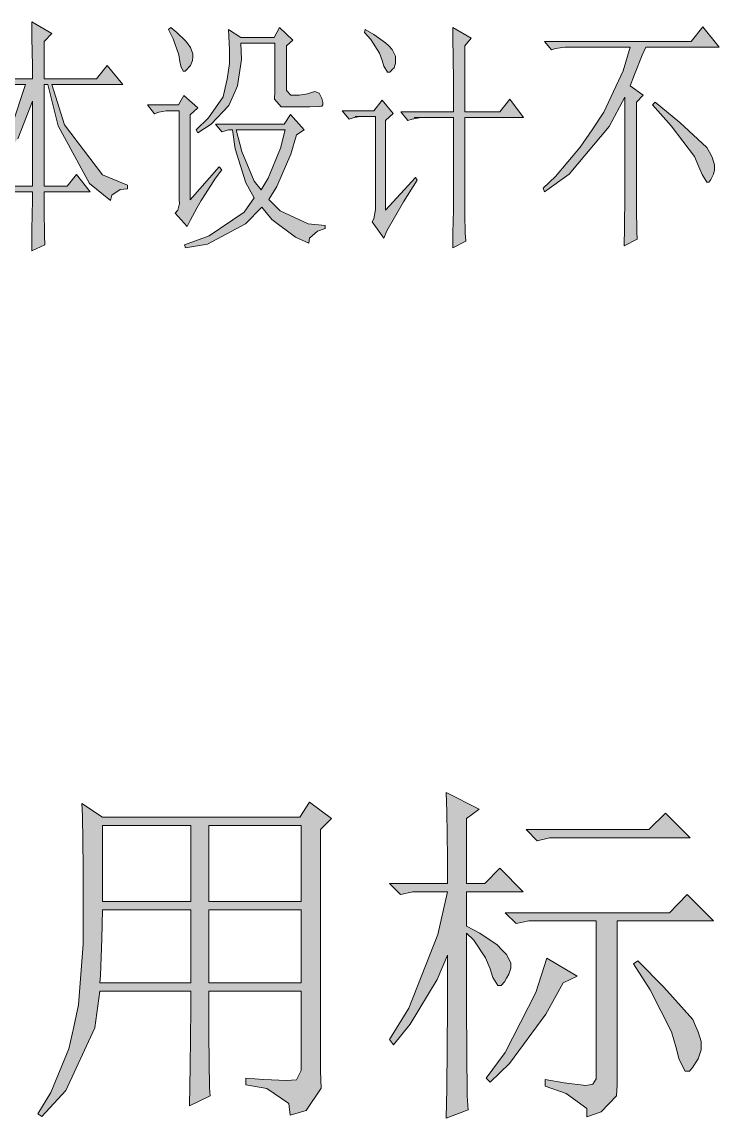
# Model space of a CAD drawing. Header units: millimetres. Extents: x 0 to 586, y 0 to 414.
# Drawn here: x 441.29 to 452.42, y 130.04 to 147.55 of the extents above; entities that cross this region are included whole.
import ezdxf

# ---------------------------------------------------------------- set-up
doc = ezdxf.new("R2010")
doc.units = ezdxf.units.MM

msp = doc.modelspace()

# ---------------------------------------------------------------- hatches: boundary and pattern name
h = msp.add_hatch(color=0)
h.dxf.hatch_style = 2
h.paths.add_polyline_path([(441.6425, 144.829389), (441.6425, 144.554222), (441.646028, 144.127361), (441.653083, 143.982722), (441.444944, 143.891), (441.448472, 144.229667), (441.455528, 144.698861), (441.455528, 144.829389), (440.936944, 144.829389), (440.827583, 144.801167), (440.728806, 144.924639), (441.455528, 144.924639), (441.455528, 146.279306), (441.222694, 145.679583), (440.548889, 144.794111), (440.111444, 144.508361), (440.100861, 144.568333), (440.506556, 144.917583), (441.130972, 145.901833), (441.346167, 146.543889), (440.615917, 146.543889), (440.538306, 146.543889), (440.390139, 146.519194), (440.319583, 146.498028), (440.210222, 146.635611), (441.455528, 146.635611), (441.455528, 146.84375), (441.448472, 147.298833), (441.444944, 147.545778), (441.765972, 147.358806), (441.6425, 147.235333), (441.6425, 146.635611), (442.478583, 146.635611), (442.651444, 146.850806), (442.898389, 146.543889), (441.765972, 146.543889), (441.967056, 145.901833), (442.573833, 145.101028), (442.972472, 144.93875), (442.972472, 144.878778), (442.856056, 144.868194), (442.722, 144.776472), (442.700833, 144.691806), (442.369222, 144.963444), (441.868278, 145.887722), (441.702472, 146.543889), (441.6425, 146.543889), (441.6425, 144.924639), (442.012917, 144.924639), (442.161083, 145.108083), (442.379806, 144.829389)])
h = msp.add_hatch(color=0)
h.dxf.hatch_style = 2
h.paths.add_polyline_path([(443.628639, 147.422306), (443.663917, 147.454056), (443.762694, 147.376444), (443.900278, 147.245917), (443.942611, 147.193), (443.981417, 147.136556), (444.020222, 147.03425), (444.016694, 146.984861), (444.013167, 146.931944), (443.981417, 146.850806), (443.953194, 146.822583), (443.924972, 146.790833), (443.893222, 146.759083), (443.861472, 146.759083), (443.826194, 146.836694), (443.812083, 146.914306), (443.794444, 147.020139), (443.702722, 147.277667)])
h = msp.add_hatch(color=0)
h.dxf.hatch_style = 2
h.paths.add_polyline_path([(445.516, 146.529778), (445.516, 146.452167), (445.583028, 146.374556), (445.650056, 146.374556), (445.717083, 146.374556), (445.847611, 146.395722), (445.911111, 146.420417), (445.964028, 146.434528), (446.038111, 146.409833), (446.059278, 146.3675), (446.076917, 146.325167), (446.094556, 146.258139), (446.094556, 146.236972), (446.094556, 146.219333), (446.080444, 146.201694), (446.062806, 146.198167), (446.048694, 146.194639), (445.886417, 146.187583), (445.73825, 146.187583), (445.540694, 146.187583), (445.427806, 146.187583), (445.321972, 146.311056), (445.329028, 146.434528), (445.329028, 147.207111), (444.78575, 147.207111), (444.792806, 146.946056), (444.732833, 146.52625), (444.662278, 146.3675), (444.59525, 146.20875), (444.313028, 145.912417), (444.097833, 145.774833), (444.073139, 145.820694), (444.267167, 146.011194), (444.5, 146.349861), (444.535278, 146.490972), (444.567028, 146.632083), (444.602306, 146.882556), (444.602306, 146.991917), (444.602306, 147.101278), (444.59525, 147.316472), (444.588194, 147.422306), (444.78575, 147.298833), (445.318444, 147.298833), (445.403111, 147.454056), (445.614778, 147.252972), (445.516, 147.16125)])
h = msp.add_hatch(color=0)
h.dxf.hatch_style = 2
h.paths.add_polyline_path([(446.761306, 147.376444), (446.771889, 147.422306), (446.909472, 147.344694), (447.096444, 147.214167), (447.149361, 147.16125), (447.202278, 147.104806), (447.255194, 146.998972), (447.255194, 146.946056), (447.255194, 146.889611), (447.234028, 146.812), (447.209333, 146.790833), (447.188167, 146.766139), (447.163472, 146.744972), (447.124667, 146.744972), (447.068222, 146.836694), (447.043528, 146.928417), (447.001194, 147.044833), (446.860083, 147.267083)])
h = msp.add_hatch(color=0)
h.dxf.hatch_style = 2
h.paths.add_polyline_path([(448.179472, 146.109972), (448.179472, 146.628556), (448.172417, 147.298833), (448.168889, 147.454056), (448.461694, 147.284722), (448.362917, 147.16125), (448.362917, 146.109972), (448.920306, 146.109972), (449.079056, 146.311056), (449.301306, 146.01825), (448.362917, 146.01825), (448.362917, 144.614194), (448.362917, 144.4625), (448.369972, 144.17675), (448.377028, 144.046222), (448.168889, 143.936861), (448.172417, 144.17675), (448.179472, 144.536583), (448.179472, 144.660056), (448.179472, 146.01825), (447.551528, 146.01825), (447.734972, 146.01825), (447.660889, 146.01825), (447.519778, 145.993556), (447.45275, 145.972389), (447.339861, 146.109972)])
h = msp.add_hatch(color=0)
h.dxf.hatch_style = 2
h.paths.add_polyline_path([(451.104, 146.265194), (451.104, 144.783528), (451.104, 144.554222), (451.111056, 144.197917), (451.114583, 144.074444), (450.906444, 143.968611), (450.9135, 144.261417), (450.917028, 144.769417), (450.917028, 144.984611), (450.917028, 146.342806), (450.670083, 145.873611), (450.031556, 145.115139), (449.636444, 144.829389), (449.61175, 144.892889), (449.812833, 145.076333), (450.204417, 145.545528), (450.394917, 145.824222), (450.581889, 146.106444), (450.888806, 146.766139), (451.005222, 147.143611), (450.042139, 147.143611), (449.961, 147.143611), (449.812833, 147.122444), (449.745806, 147.09775), (449.636444, 147.235333), (451.978889, 147.235333), (452.162333, 147.468167), (452.423389, 147.143611), (451.252167, 147.143611), (451.195722, 147.013083), (451.07225, 146.706167), (451.005222, 146.52625), (451.213361, 146.374556)])
h = msp.add_hatch(color=0)
h.dxf.hatch_style = 2
h.paths.add_polyline_path([(443.974361, 144.705917), (444.440028, 145.231556), (444.478833, 145.185694), (444.380056, 145.048111), (444.217778, 144.801167), (444.15075, 144.691806), (444.08725, 144.582444), (443.974361, 144.374306), (443.924972, 144.275528), (443.738, 144.490722), (443.776806, 144.536583), (443.805028, 144.645944), (443.8015, 144.705917), (443.8015, 146.124083), (443.639222, 146.124083), (443.589833, 146.124083), (443.473417, 146.102917), (443.406389, 146.078222), (443.2935, 146.219333), (443.787389, 146.219333), (443.875583, 146.371028), (444.097833, 146.173472), (443.974361, 146.064111)])
h = msp.add_hatch(color=0)
h.dxf.hatch_style = 2
h.paths.add_polyline_path([(447.092917, 144.540111), (447.576222, 145.062222), (447.600917, 145.016361), (447.382194, 144.670639), (447.117611, 144.2085), (447.068222, 144.092083), (446.884778, 144.353139), (446.909472, 144.399), (446.934167, 144.547167), (446.934167, 144.645944), (446.934167, 146.035889), (446.613139, 146.035889), (446.7225, 146.035889), (446.687222, 146.035889), (446.581389, 146.011194), (446.514361, 145.990028), (446.401472, 146.127611), (446.909472, 146.127611), (447.043528, 146.296944), (447.216389, 146.08175), (447.092917, 145.972389)])
h = msp.add_hatch(color=0)
h.dxf.hatch_style = 2
h.paths.add_polyline_path([(451.361528, 146.219333), (451.400333, 146.265194), (451.795444, 145.940639), (452.229361, 145.542), (452.268167, 145.464389), (452.3105, 145.386778), (452.349306, 145.263306), (452.349306, 145.217444), (452.349306, 145.185694), (452.331667, 145.111611), (452.3105, 145.069278), (452.292861, 145.026944), (452.261111, 144.984611), (452.250528, 144.984611), (452.225833, 144.984611), (452.15175, 145.108083), (452.102361, 145.231556), (452.028278, 145.393833), (451.657861, 145.887722)])
h = msp.add_hatch(color=0)
h.paths.add_polyline_path([(444.380056, 145.912417), (445.477194, 145.912417), (445.575972, 146.067639), (445.798222, 145.820694), (445.67475, 145.743083), (445.583028, 145.432639), (445.360778, 144.917583), (445.23025, 144.709444), (445.410167, 144.529528), (445.861722, 144.321389), (446.133361, 144.293167), (446.133361, 144.243778), (446.009889, 144.204972), (445.879361, 144.092083), (445.872306, 144.014472), (445.657111, 144.106194), (445.279639, 144.391944), (445.120889, 144.585972), (444.859833, 144.321389), (444.249528, 143.996833), (443.900278, 143.936861), (443.886167, 143.982722), (444.281278, 144.130889), (444.835139, 144.508361), (444.997417, 144.737667), (444.866889, 144.977556), (444.694028, 145.517306), (444.651694, 145.820694), (444.588194, 145.820694), (444.478833, 145.788944)])
h.paths.add_polyline_path([(444.711667, 145.820694), (444.799861, 145.4785), (444.997417, 145.00225), (445.106778, 144.864667), (445.223194, 145.048111), (445.417222, 145.527889), (445.491306, 145.820694)])
h = msp.add_hatch(color=0)
h.dxf.hatch_style = 2
h.paths.add_polyline_path([(448.391139, 132.990167), (448.391139, 131.801306), (448.401722, 130.390194), (448.415833, 130.167944), (448.063056, 130.037417), (448.073639, 130.510139), (448.084222, 131.811889), (448.084222, 132.637389), (447.918417, 132.252861), (447.488028, 131.536722), (447.223444, 131.205111), (447.159944, 131.293306), (447.466861, 131.790722), (447.929, 132.969), (448.084222, 133.653389), (447.533889, 133.653389), (447.336333, 133.607528), (447.159944, 133.783917), (448.084222, 133.783917), (448.084222, 134.203722), (448.073639, 134.930444), (448.063056, 135.237361), (448.592222, 134.972778), (448.391139, 134.821083), (448.391139, 133.783917), (448.680417, 133.783917), (448.920306, 134.027333), (449.29425, 133.653389), (448.391139, 133.653389), (448.391139, 133.103056), (448.602806, 132.990167), (448.8815, 132.803194), (448.955583, 132.725583), (449.026139, 132.6515), (449.096694, 132.517444), (449.096694, 132.461), (449.096694, 132.42925), (449.064944, 132.334), (449.029667, 132.274028), (448.997917, 132.214056), (448.941472, 132.154083), (448.920306, 132.154083), (448.888556, 132.154083), (448.810944, 132.284611), (448.765083, 132.418667), (448.691, 132.595056), (448.504028, 132.880806)])
h = msp.add_hatch(color=0)
h.paths.add_polyline_path([(444.866889, 130.675944), (445.152639, 130.654778), (445.516, 130.637139), (445.593611, 130.644194), (445.671222, 130.647722), (445.748833, 130.799417), (445.748833, 130.940528), (445.748833, 132.062361), (444.274222, 132.062361), (444.274222, 131.360333), (444.284806, 130.520722), (444.295389, 130.390194), (443.963778, 130.234972), (443.974361, 130.862917), (443.984944, 131.776611), (443.984944, 132.062361), (442.5315, 132.062361), (442.453889, 131.480278), (441.99175, 130.478389), (441.607222, 130.062111), (441.540194, 130.104444), (441.751861, 130.446639), (442.037611, 131.141611), (442.115222, 131.494389), (442.192833, 131.843639), (442.266917, 132.813778), (442.266917, 133.431139), (442.266917, 134.0485), (442.256333, 134.863417), (442.24575, 135.060972), (442.577361, 134.84225), (445.727667, 134.84225), (445.879361, 135.085667), (446.232139, 134.821083), (446.05575, 134.644694), (446.05575, 130.788833), (446.069861, 130.513667), (445.826444, 130.160889), (445.572444, 130.083278), (445.551278, 130.27025), (445.1985, 130.510139), (444.866889, 130.566583)])
h.paths.add_polyline_path([(444.274222, 134.711722), (444.274222, 133.498167), (445.748833, 133.498167), (445.748833, 134.711722)])
h.paths.add_polyline_path([(444.274222, 133.364111), (444.274222, 132.196417), (445.748833, 132.196417), (445.748833, 133.364111)])
h.paths.add_polyline_path([(442.577361, 134.711722), (442.577361, 133.498167), (443.984944, 133.498167), (443.984944, 134.711722)])
h.paths.add_polyline_path([(442.577361, 133.364111), (442.566778, 132.901972), (442.542083, 132.316361), (442.5315, 132.196417), (443.984944, 132.196417), (443.984944, 133.364111)])
h = msp.add_hatch(color=0)
h.dxf.hatch_style = 2
h.paths.add_polyline_path([(449.340111, 134.644694), (451.301556, 134.644694), (451.566139, 134.909278), (451.96125, 134.514167), (449.714056, 134.514167), (449.5165, 134.468306)])
h = msp.add_hatch(color=0)
h.dxf.hatch_style = 2
h.paths.add_polyline_path([(449.647028, 130.654778), (449.946889, 130.598333), (450.296139, 130.556), (450.352583, 130.566583), (450.409028, 130.577167), (450.461944, 130.665361), (450.461944, 130.742972), (450.461944, 133.187722), (449.382444, 133.187722), (449.184889, 133.145389), (449.0085, 133.31825), (451.629639, 133.31825), (451.915389, 133.607528), (452.335194, 133.187722), (450.793556, 133.187722), (450.793556, 130.566583), (450.782972, 130.390194), (450.539556, 130.136194), (450.31025, 130.058583), (450.31025, 130.192639), (449.978639, 130.432528), (449.647028, 130.545417)])
h = msp.add_hatch(color=0)
h.dxf.hatch_style = 2
h.paths.add_polyline_path([(449.671722, 132.591528), (450.155028, 132.305778), (449.932778, 132.196417), (449.657611, 131.699), (449.075528, 130.908778), (448.765083, 130.608917), (448.701583, 130.675944), (449.0085, 131.085167), (449.495333, 132.041194)])
h = msp.add_hatch(color=0)
h.dxf.hatch_style = 2
h.paths.add_polyline_path([(451.125167, 132.549194), (451.541444, 132.129389), (452.003583, 131.610806), (452.049444, 131.512028), (452.091778, 131.41325), (452.137639, 131.258028), (452.137639, 131.205111), (452.137639, 131.1275), (452.091778, 130.982861), (452.049444, 130.919361), (452.003583, 130.852333), (451.950667, 130.785306), (451.940083, 130.785306), (451.883639, 130.785306), (451.784861, 130.972278), (451.739, 131.15925), (451.664917, 131.41325), (451.322722, 132.087056), (451.058139, 132.503333)])

# ---------------------------------------------------------------- linework, layer by layer
at = {"color": 0, "lineweight": 0}
for points in [[(440.210222, 146.635611), (441.455528, 146.635611), (441.455528, 146.84375), (441.448472, 147.298833), (441.444944, 147.545778), (441.765972, 147.358806), (441.6425, 147.235333), (441.6425, 146.635611), (442.478583, 146.635611), (442.651444, 146.850806), (442.898389, 146.543889), (441.765972, 146.543889), (441.967056, 145.901833), (442.573833, 145.101028), (442.972472, 144.93875), (442.972472, 144.878778), (442.856056, 144.868194), (442.722, 144.776472), (442.700833, 144.691806), (442.369222, 144.963444), (441.868278, 145.887722), (441.702472, 146.543889), (441.6425, 146.543889), (441.6425, 144.924639), (442.012917, 144.924639), (442.161083, 145.108083), (442.379806, 144.829389), (441.6425, 144.829389), (441.6425, 144.554222), (441.646028, 144.127361), (441.653083, 143.982722), (441.444944, 143.891), (441.448472, 144.229667), (441.455528, 144.698861), (441.455528, 144.829389), (440.936944, 144.829389)], [(441.130972, 145.901833), (441.346167, 146.543889), (440.615917, 146.543889)], [(440.728806, 144.924639), (441.455528, 144.924639), (441.455528, 146.279306), (441.222694, 145.679583)]]:
    msp.add_lwpolyline(points, dxfattribs=at)
for points in [[(443.628639, 147.422306), (443.663917, 147.454056), (443.762694, 147.376444), (443.900278, 147.245917), (443.942611, 147.193), (443.981417, 147.136556), (444.020222, 147.03425), (444.016694, 146.984861), (444.013167, 146.931944), (443.981417, 146.850806), (443.953194, 146.822583), (443.924972, 146.790833), (443.893222, 146.759083), (443.861472, 146.759083), (443.826194, 146.836694), (443.812083, 146.914306), (443.794444, 147.020139), (443.702722, 147.277667)], [(445.516, 146.529778), (445.516, 146.452167), (445.583028, 146.374556), (445.650056, 146.374556), (445.717083, 146.374556), (445.847611, 146.395722), (445.911111, 146.420417), (445.964028, 146.434528), (446.038111, 146.409833), (446.059278, 146.3675), (446.076917, 146.325167), (446.094556, 146.258139), (446.094556, 146.236972), (446.094556, 146.219333), (446.080444, 146.201694), (446.062806, 146.198167), (446.048694, 146.194639), (445.886417, 146.187583), (445.73825, 146.187583), (445.540694, 146.187583), (445.427806, 146.187583), (445.321972, 146.311056), (445.329028, 146.434528), (445.329028, 147.207111), (444.78575, 147.207111), (444.792806, 146.946056), (444.732833, 146.52625), (444.662278, 146.3675), (444.59525, 146.20875), (444.313028, 145.912417), (444.097833, 145.774833), (444.073139, 145.820694), (444.267167, 146.011194), (444.5, 146.349861), (444.535278, 146.490972), (444.567028, 146.632083), (444.602306, 146.882556), (444.602306, 146.991917), (444.602306, 147.101278), (444.59525, 147.316472), (444.588194, 147.422306), (444.78575, 147.298833), (445.318444, 147.298833), (445.403111, 147.454056), (445.614778, 147.252972), (445.516, 147.16125)], [(446.761306, 147.376444), (446.771889, 147.422306), (446.909472, 147.344694), (447.096444, 147.214167), (447.149361, 147.16125), (447.202278, 147.104806), (447.255194, 146.998972), (447.255194, 146.946056), (447.255194, 146.889611), (447.234028, 146.812), (447.209333, 146.790833), (447.188167, 146.766139), (447.163472, 146.744972), (447.124667, 146.744972), (447.068222, 146.836694), (447.043528, 146.928417), (447.001194, 147.044833), (446.860083, 147.267083)], [(448.179472, 146.109972), (448.179472, 146.628556), (448.172417, 147.298833), (448.168889, 147.454056), (448.461694, 147.284722), (448.362917, 147.16125), (448.362917, 146.109972), (448.920306, 146.109972), (449.079056, 146.311056), (449.301306, 146.01825), (448.362917, 146.01825), (448.362917, 144.614194), (448.362917, 144.4625), (448.369972, 144.17675), (448.377028, 144.046222), (448.168889, 143.936861), (448.172417, 144.17675), (448.179472, 144.536583), (448.179472, 144.660056), (448.179472, 146.01825), (447.551528, 146.01825), (447.734972, 146.01825), (447.660889, 146.01825), (447.519778, 145.993556), (447.45275, 145.972389), (447.339861, 146.109972)], [(451.104, 146.265194), (451.104, 144.783528), (451.104, 144.554222), (451.111056, 144.197917), (451.114583, 144.074444), (450.906444, 143.968611), (450.9135, 144.261417), (450.917028, 144.769417), (450.917028, 144.984611), (450.917028, 146.342806), (450.670083, 145.873611), (450.031556, 145.115139), (449.636444, 144.829389), (449.61175, 144.892889), (449.812833, 145.076333), (450.204417, 145.545528), (450.394917, 145.824222), (450.581889, 146.106444), (450.888806, 146.766139), (451.005222, 147.143611), (450.042139, 147.143611), (449.961, 147.143611), (449.812833, 147.122444), (449.745806, 147.09775), (449.636444, 147.235333), (451.978889, 147.235333), (452.162333, 147.468167), (452.423389, 147.143611), (451.252167, 147.143611), (451.195722, 147.013083), (451.07225, 146.706167), (451.005222, 146.52625), (451.213361, 146.374556)], [(443.974361, 144.705917), (444.440028, 145.231556), (444.478833, 145.185694), (444.380056, 145.048111), (444.217778, 144.801167), (444.15075, 144.691806), (444.08725, 144.582444), (443.974361, 144.374306), (443.924972, 144.275528), (443.738, 144.490722), (443.776806, 144.536583), (443.805028, 144.645944), (443.8015, 144.705917), (443.8015, 146.124083), (443.639222, 146.124083), (443.589833, 146.124083), (443.473417, 146.102917), (443.406389, 146.078222), (443.2935, 146.219333), (443.787389, 146.219333), (443.875583, 146.371028), (444.097833, 146.173472), (443.974361, 146.064111)], [(447.092917, 144.540111), (447.576222, 145.062222), (447.600917, 145.016361), (447.382194, 144.670639), (447.117611, 144.2085), (447.068222, 144.092083), (446.884778, 144.353139), (446.909472, 144.399), (446.934167, 144.547167), (446.934167, 144.645944), (446.934167, 146.035889), (446.613139, 146.035889), (446.7225, 146.035889), (446.687222, 146.035889), (446.581389, 146.011194), (446.514361, 145.990028), (446.401472, 146.127611), (446.909472, 146.127611), (447.043528, 146.296944), (447.216389, 146.08175), (447.092917, 145.972389)], [(451.361528, 146.219333), (451.400333, 146.265194), (451.795444, 145.940639), (452.229361, 145.542), (452.268167, 145.464389), (452.3105, 145.386778), (452.349306, 145.263306), (452.349306, 145.217444), (452.349306, 145.185694), (452.331667, 145.111611), (452.3105, 145.069278), (452.292861, 145.026944), (452.261111, 144.984611), (452.250528, 144.984611), (452.225833, 144.984611), (452.15175, 145.108083), (452.102361, 145.231556), (452.028278, 145.393833), (451.657861, 145.887722)], [(444.380056, 145.912417), (445.477194, 145.912417), (445.575972, 146.067639), (445.798222, 145.820694), (445.67475, 145.743083), (445.583028, 145.432639), (445.360778, 144.917583), (445.23025, 144.709444), (445.410167, 144.529528), (445.861722, 144.321389), (446.133361, 144.293167), (446.133361, 144.243778), (446.009889, 144.204972), (445.879361, 144.092083), (445.872306, 144.014472), (445.657111, 144.106194), (445.279639, 144.391944), (445.120889, 144.585972), (444.859833, 144.321389), (444.249528, 143.996833), (443.900278, 143.936861), (443.886167, 143.982722), (444.281278, 144.130889), (444.835139, 144.508361), (444.997417, 144.737667), (444.866889, 144.977556), (444.694028, 145.517306), (444.651694, 145.820694), (444.588194, 145.820694), (444.478833, 145.788944)], [(444.711667, 145.820694), (444.799861, 145.4785), (444.997417, 145.00225), (445.106778, 144.864667), (445.223194, 145.048111), (445.417222, 145.527889), (445.491306, 145.820694)], [(448.391139, 132.990167), (448.391139, 131.801306), (448.401722, 130.390194), (448.415833, 130.167944), (448.063056, 130.037417), (448.073639, 130.510139), (448.084222, 131.811889), (448.084222, 132.637389), (447.918417, 132.252861), (447.488028, 131.536722), (447.223444, 131.205111), (447.159944, 131.293306), (447.466861, 131.790722), (447.929, 132.969), (448.084222, 133.653389), (447.533889, 133.653389), (447.336333, 133.607528), (447.159944, 133.783917), (448.084222, 133.783917), (448.084222, 134.203722), (448.073639, 134.930444), (448.063056, 135.237361), (448.592222, 134.972778), (448.391139, 134.821083), (448.391139, 133.783917), (448.680417, 133.783917), (448.920306, 134.027333), (449.29425, 133.653389), (448.391139, 133.653389), (448.391139, 133.103056), (448.602806, 132.990167), (448.8815, 132.803194), (448.955583, 132.725583), (449.026139, 132.6515), (449.096694, 132.517444), (449.096694, 132.461), (449.096694, 132.42925), (449.064944, 132.334), (449.029667, 132.274028), (448.997917, 132.214056), (448.941472, 132.154083), (448.920306, 132.154083), (448.888556, 132.154083), (448.810944, 132.284611), (448.765083, 132.418667), (448.691, 132.595056), (448.504028, 132.880806)], [(444.866889, 130.675944), (445.152639, 130.654778), (445.516, 130.637139), (445.593611, 130.644194), (445.671222, 130.647722), (445.748833, 130.799417), (445.748833, 130.940528), (445.748833, 132.062361), (444.274222, 132.062361), (444.274222, 131.360333), (444.284806, 130.520722), (444.295389, 130.390194), (443.963778, 130.234972), (443.974361, 130.862917), (443.984944, 131.776611), (443.984944, 132.062361), (442.5315, 132.062361), (442.453889, 131.480278), (441.99175, 130.478389), (441.607222, 130.062111), (441.540194, 130.104444), (441.751861, 130.446639), (442.037611, 131.141611), (442.115222, 131.494389), (442.192833, 131.843639), (442.266917, 132.813778), (442.266917, 133.431139), (442.266917, 134.0485), (442.256333, 134.863417), (442.24575, 135.060972), (442.577361, 134.84225), (445.727667, 134.84225), (445.879361, 135.085667), (446.232139, 134.821083), (446.05575, 134.644694), (446.05575, 130.788833), (446.069861, 130.513667), (445.826444, 130.160889), (445.572444, 130.083278), (445.551278, 130.27025), (445.1985, 130.510139), (444.866889, 130.566583)], [(449.340111, 134.644694), (451.301556, 134.644694), (451.566139, 134.909278), (451.96125, 134.514167), (449.714056, 134.514167), (449.5165, 134.468306)], [(442.577361, 134.711722), (442.577361, 133.498167), (443.984944, 133.498167), (443.984944, 134.711722)], [(444.274222, 134.711722), (444.274222, 133.498167), (445.748833, 133.498167), (445.748833, 134.711722)], [(449.647028, 130.654778), (449.946889, 130.598333), (450.296139, 130.556), (450.352583, 130.566583), (450.409028, 130.577167), (450.461944, 130.665361), (450.461944, 130.742972), (450.461944, 133.187722), (449.382444, 133.187722), (449.184889, 133.145389), (449.0085, 133.31825), (451.629639, 133.31825), (451.915389, 133.607528), (452.335194, 133.187722), (450.793556, 133.187722), (450.793556, 130.566583), (450.782972, 130.390194), (450.539556, 130.136194), (450.31025, 130.058583), (450.31025, 130.192639), (449.978639, 130.432528), (449.647028, 130.545417)], [(442.577361, 133.364111), (442.566778, 132.901972), (442.542083, 132.316361), (442.5315, 132.196417), (443.984944, 132.196417), (443.984944, 133.364111)], [(444.274222, 133.364111), (444.274222, 132.196417), (445.748833, 132.196417), (445.748833, 133.364111)], [(449.671722, 132.591528), (450.155028, 132.305778), (449.932778, 132.196417), (449.657611, 131.699), (449.075528, 130.908778), (448.765083, 130.608917), (448.701583, 130.675944), (449.0085, 131.085167), (449.495333, 132.041194)], [(451.125167, 132.549194), (451.541444, 132.129389), (452.003583, 131.610806), (452.049444, 131.512028), (452.091778, 131.41325), (452.137639, 131.258028), (452.137639, 131.205111), (452.137639, 131.1275), (452.091778, 130.982861), (452.049444, 130.919361), (452.003583, 130.852333), (451.950667, 130.785306), (451.940083, 130.785306), (451.883639, 130.785306), (451.784861, 130.972278), (451.739, 131.15925), (451.664917, 131.41325), (451.322722, 132.087056), (451.058139, 132.503333)]]:
    msp.add_lwpolyline(points, close=True, dxfattribs=at)

doc.saveas('drawing.dxf')
